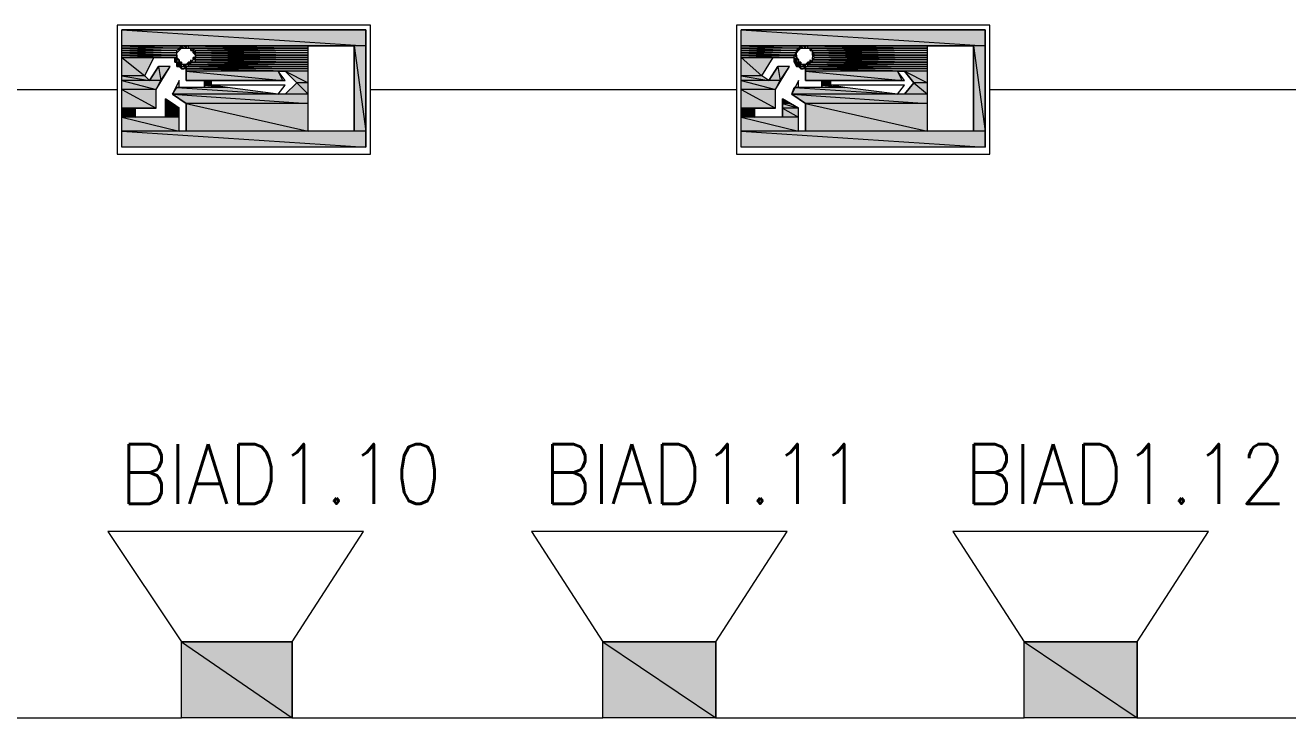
# Model space of a CAD drawing. Header units: millimetres. Extents: x 0 to 420, y 0 to 297.
# Drawn here: x 136.06 to 159.28, y 157.82 to 170.56 of the extents above; entities that cross this region are included whole.
import ezdxf

# ---------------------------------------------------------------- set-up
doc = ezdxf.new("R2010")
doc.units = ezdxf.units.MM
doc.styles.get("Standard").update_dxf_attribs({"font": 'STANDARD'})

msp = doc.modelspace()

# ---------------------------------------------------------------- hatches: boundary and pattern name
h = msp.add_hatch(color=82)
h.paths.add_polyline_path([(142.324668, 170.476333), (137.837334, 170.476333), (142.324668, 170.179999)], flags=0)
h.paths.add_polyline_path([(137.837334, 170.476333), (142.324668, 170.179999), (137.837334, 170.179999)], flags=0)
h = msp.add_hatch(color=82)
h.paths.add_polyline_path([(153.712334, 170.476333), (149.225001, 170.476333), (153.712334, 170.179999)], flags=0)
h.paths.add_polyline_path([(149.225001, 170.476333), (153.712334, 170.179999), (149.225001, 170.179999)], flags=0)
h = msp.add_hatch(color=82)
h.paths.add_polyline_path([(137.837334, 170.179999), (141.266334, 170.179999)], flags=0)
h.paths.add_polyline_path([(141.266334, 170.179999), (137.837334, 170.179999)], flags=0)
h = msp.add_hatch(color=82)
h.paths.add_polyline_path([(138.938001, 170.179999), (137.837334, 170.179999), (138.895668, 170.137666)], flags=0)
h.paths.add_polyline_path([(137.837334, 170.179999), (138.895668, 170.137666), (137.837334, 170.137666)], flags=0)
for points in [[(138.938001, 170.179999), (138.980334, 170.137666), (138.938001, 170.137666)], [(138.980334, 170.179999), (139.022668, 170.179999), (139.022668, 170.137666)], [(150.325668, 170.179999), (150.368001, 170.137666), (150.325668, 170.137666)], [(150.368001, 170.179999), (150.410334, 170.179999), (150.410334, 170.137666)], [(138.853334, 170.010666), (138.853334, 169.968333)], [(138.853334, 169.968333), (138.895668, 169.925999), (138.853334, 169.925999)], [(138.853334, 169.925999), (138.895668, 169.925999)], [(138.895668, 170.137666), (138.938001, 170.137666), (138.895668, 170.095333)], [(138.895668, 169.925999), (138.895668, 169.883666)], [(138.938001, 170.137666), (138.980334, 170.137666)], [(139.107334, 170.095333), (139.149668, 170.095333)], [(139.107334, 169.925999), (139.107334, 169.883666)], [(150.241001, 170.010666), (150.198668, 170.010666)], [(150.198668, 170.010666), (150.241001, 170.010666), (150.241001, 169.968333)], [(150.241001, 169.968333), (150.283334, 169.925999), (150.241001, 169.925999)], [(150.241001, 169.925999), (150.283334, 169.925999)], [(150.283334, 170.137666), (150.325668, 170.137666), (150.283334, 170.095333)], [(150.283334, 169.925999), (150.283334, 169.883666)], [(150.325668, 170.137666), (150.368001, 170.137666)], [(150.495001, 170.095333), (150.537334, 170.095333)], [(150.495001, 169.925999), (150.495001, 169.883666)], [(150.537334, 170.095333), (150.537334, 170.052999)], [(150.537334, 170.052999), (150.537334, 170.010666)], [(138.938001, 169.883666), (138.938001, 169.841333)], [(150.325668, 169.883666), (150.325668, 169.841333)], [(138.641668, 169.206333), (138.768668, 169.121666), (138.641668, 169.121666)], [(149.987001, 169.206333), (150.114001, 169.121666), (149.987001, 169.121666)]]:
    msp.add_hatch(color=82).paths.add_polyline_path(points, flags=0)
h = msp.add_hatch(color=82)
h.paths.add_polyline_path([(141.266334, 170.179999), (139.065001, 170.179999), (141.266334, 170.137666)], flags=0)
h.paths.add_polyline_path([(139.065001, 170.179999), (141.266334, 170.137666), (139.065001, 170.137666)], flags=0)
h = msp.add_hatch(color=82)
h.paths.add_polyline_path([(142.324668, 170.179999), (142.113001, 170.179999), (142.324668, 168.613666)], flags=0)
h.paths.add_polyline_path([(142.113001, 170.179999), (142.324668, 168.613666), (142.113001, 168.613666)], flags=0)
h = msp.add_hatch(color=82)
h.paths.add_polyline_path([(149.225001, 170.179999), (152.654001, 170.179999)], flags=0)
h.paths.add_polyline_path([(152.654001, 170.179999), (149.225001, 170.179999)], flags=0)
h = msp.add_hatch(color=82)
h.paths.add_polyline_path([(150.325668, 170.179999), (149.225001, 170.179999), (150.283334, 170.137666)], flags=0)
h.paths.add_polyline_path([(149.225001, 170.179999), (150.283334, 170.137666), (149.225001, 170.137666)], flags=0)
h = msp.add_hatch(color=82)
h.paths.add_polyline_path([(152.654001, 170.179999), (150.452668, 170.179999), (152.654001, 170.137666)], flags=0)
h.paths.add_polyline_path([(150.452668, 170.179999), (152.654001, 170.137666), (150.452668, 170.137666)], flags=0)
h = msp.add_hatch(color=82)
h.paths.add_polyline_path([(153.712334, 170.179999), (153.500668, 170.179999), (153.712334, 168.613666)], flags=0)
h.paths.add_polyline_path([(153.500668, 170.179999), (153.712334, 168.613666), (153.500668, 168.613666)], flags=0)
h = msp.add_hatch(color=82)
h.paths.add_polyline_path([(138.895668, 170.137666), (137.837334, 170.137666), (138.853334, 170.095333)], flags=0)
h.paths.add_polyline_path([(137.837334, 170.137666), (138.853334, 170.095333), (137.837334, 170.095333)], flags=0)
h = msp.add_hatch(color=82)
h.paths.add_polyline_path([(138.853334, 170.095333), (137.837334, 170.095333), (138.853334, 170.052999)], flags=0)
h.paths.add_polyline_path([(137.837334, 170.095333), (138.853334, 170.052999), (137.837334, 170.052999)], flags=0)
h = msp.add_hatch(color=82)
h.paths.add_polyline_path([(138.853334, 170.052999), (137.837334, 170.052999), (138.853334, 170.010666)], flags=0)
h.paths.add_polyline_path([(137.837334, 170.052999), (138.853334, 170.010666), (137.837334, 170.010666)], flags=0)
h = msp.add_hatch(color=82)
h.paths.add_polyline_path([(137.837334, 170.010666), (138.853334, 170.010666)], flags=0)
h.paths.add_polyline_path([(138.853334, 170.010666), (137.837334, 170.010666)], flags=0)
h = msp.add_hatch(color=82)
h.paths.add_polyline_path([(138.853334, 170.010666), (137.837334, 170.010666), (138.853334, 169.968333)], flags=0)
h.paths.add_polyline_path([(137.837334, 170.010666), (138.853334, 169.968333), (137.837334, 169.968333)], flags=0)
h = msp.add_hatch(color=82)
h.paths.add_polyline_path([(137.837334, 169.968333), (138.853334, 169.968333)], flags=0)
h.paths.add_polyline_path([(138.853334, 169.968333), (137.837334, 169.968333)], flags=0)
h = msp.add_hatch(color=82)
h.paths.add_polyline_path([(138.430001, 169.968333), (137.837334, 169.968333), (138.260668, 169.629666)], flags=0)
h.paths.add_polyline_path([(137.837334, 169.968333), (138.260668, 169.629666), (137.837334, 169.629666)], flags=0)
h = msp.add_hatch(color=82)
h.paths.add_polyline_path([(138.853334, 169.968333), (138.811001, 169.968333), (138.853334, 169.925999)], flags=0)
h.paths.add_polyline_path([(138.811001, 169.968333), (138.853334, 169.925999), (138.811001, 169.925999)], flags=0)
h = msp.add_hatch(color=82)
h.paths.add_polyline_path([(138.853334, 169.925999), (138.811001, 169.925999), (138.853334, 169.883666)], flags=0)
h.paths.add_polyline_path([(138.811001, 169.925999), (138.853334, 169.883666), (138.811001, 169.883666)], flags=0)
h = msp.add_hatch(color=82)
h.paths.add_polyline_path([(139.107334, 170.137666), (141.266334, 170.137666)], flags=0)
h.paths.add_polyline_path([(141.266334, 170.137666), (139.107334, 170.137666)], flags=0)
h = msp.add_hatch(color=82)
h.paths.add_polyline_path([(141.266334, 170.137666), (139.107334, 170.137666), (141.266334, 170.095333)], flags=0)
h.paths.add_polyline_path([(139.107334, 170.137666), (141.266334, 170.095333), (139.192001, 170.095333)], flags=0)
h = msp.add_hatch(color=82)
h.paths.add_polyline_path([(139.107334, 170.137666), (139.107334, 170.095333)], flags=0)
h.paths.add_polyline_path([(139.107334, 170.095333), (139.107334, 170.137666)], flags=0)
h = msp.add_hatch(color=82)
h.paths.add_polyline_path([(139.149668, 170.095333), (139.192001, 170.052999), (139.149668, 170.052999)], flags=0)
h.paths.add_polyline_path([(139.192001, 170.052999), (139.149668, 170.052999), (139.192001, 170.010666)], flags=0)
h = msp.add_hatch(color=82)
h.paths.add_polyline_path([(139.192001, 169.968333), (139.149668, 169.968333), (139.192001, 169.925999)], flags=0)
h.paths.add_polyline_path([(139.149668, 169.968333), (139.192001, 169.925999), (139.149668, 169.925999)], flags=0)
h = msp.add_hatch(color=82)
h.paths.add_polyline_path([(141.266334, 170.095333), (139.192001, 170.095333), (141.266334, 170.052999)], flags=0)
h.paths.add_polyline_path([(139.192001, 170.095333), (141.266334, 170.052999), (139.192001, 170.052999)], flags=0)
h = msp.add_hatch(color=82)
h.paths.add_polyline_path([(141.266334, 170.052999), (139.192001, 170.052999), (141.266334, 170.010666)], flags=0)
h.paths.add_polyline_path([(139.192001, 170.052999), (141.266334, 170.010666), (139.192001, 170.010666)], flags=0)
h = msp.add_hatch(color=82)
h.paths.add_polyline_path([(139.192001, 170.010666), (141.266334, 170.010666)], flags=0)
h.paths.add_polyline_path([(141.266334, 170.010666), (139.192001, 170.010666)], flags=0)
h = msp.add_hatch(color=82)
h.paths.add_polyline_path([(141.266334, 170.010666), (139.192001, 170.010666), (141.266334, 169.968333)], flags=0)
h.paths.add_polyline_path([(139.192001, 170.010666), (141.266334, 169.968333), (139.192001, 169.968333)], flags=0)
h = msp.add_hatch(color=82)
h.paths.add_polyline_path([(139.192001, 169.968333), (141.266334, 169.968333)], flags=0)
h.paths.add_polyline_path([(141.266334, 169.968333), (139.192001, 169.968333)], flags=0)
h = msp.add_hatch(color=82)
h.paths.add_polyline_path([(141.266334, 169.968333), (139.192001, 169.968333), (141.266334, 169.925999)], flags=0)
h.paths.add_polyline_path([(139.192001, 169.968333), (141.266334, 169.925999), (139.192001, 169.925999)], flags=0)
h = msp.add_hatch(color=82)
h.paths.add_polyline_path([(141.266334, 169.925999), (139.192001, 169.925999), (141.266334, 169.883666)], flags=0)
h.paths.add_polyline_path([(139.192001, 169.925999), (141.266334, 169.883666), (139.192001, 169.883666)], flags=0)
h = msp.add_hatch(color=82)
h.paths.add_polyline_path([(150.283334, 170.137666), (149.225001, 170.137666), (150.241001, 170.095333)], flags=0)
h.paths.add_polyline_path([(149.225001, 170.137666), (150.241001, 170.095333), (149.225001, 170.095333)], flags=0)
h = msp.add_hatch(color=82)
h.paths.add_polyline_path([(150.241001, 170.095333), (149.225001, 170.095333), (150.241001, 170.052999)], flags=0)
h.paths.add_polyline_path([(149.225001, 170.095333), (150.241001, 170.052999), (149.225001, 170.052999)], flags=0)
h = msp.add_hatch(color=82)
h.paths.add_polyline_path([(150.241001, 170.052999), (149.225001, 170.052999), (150.198668, 170.010666)], flags=0)
h.paths.add_polyline_path([(149.225001, 170.052999), (150.198668, 170.010666), (149.225001, 170.010666)], flags=0)
h = msp.add_hatch(color=82)
h.paths.add_polyline_path([(149.225001, 170.010666), (150.198668, 170.010666)], flags=0)
h.paths.add_polyline_path([(150.198668, 170.010666), (149.225001, 170.010666)], flags=0)
h = msp.add_hatch(color=82)
h.paths.add_polyline_path([(150.198668, 170.010666), (149.225001, 170.010666), (150.198668, 169.968333)], flags=0)
h.paths.add_polyline_path([(149.225001, 170.010666), (150.198668, 169.968333), (149.225001, 169.968333)], flags=0)
h = msp.add_hatch(color=82)
h.paths.add_polyline_path([(149.225001, 169.968333), (150.198668, 169.968333)], flags=0)
h.paths.add_polyline_path([(150.198668, 169.968333), (149.225001, 169.968333)], flags=0)
h = msp.add_hatch(color=82)
h.paths.add_polyline_path([(149.817668, 169.968333), (149.225001, 169.968333), (149.606001, 169.629666)], flags=0)
h.paths.add_polyline_path([(149.225001, 169.968333), (149.606001, 169.629666), (149.225001, 169.629666)], flags=0)
h = msp.add_hatch(color=82)
h.paths.add_polyline_path([(150.241001, 169.925999), (150.198668, 169.968333)], flags=0)
h.paths.add_polyline_path([(150.198668, 169.968333), (150.241001, 169.925999), (150.198668, 169.925999)], flags=0)
h = msp.add_hatch(color=82)
h.paths.add_polyline_path([(150.241001, 169.925999), (150.198668, 169.925999), (150.241001, 169.883666)], flags=0)
h.paths.add_polyline_path([(150.198668, 169.925999), (150.241001, 169.883666), (150.198668, 169.883666)], flags=0)
h = msp.add_hatch(color=82)
h.paths.add_polyline_path([(150.495001, 170.137666), (152.654001, 170.137666)], flags=0)
h.paths.add_polyline_path([(152.654001, 170.137666), (150.495001, 170.137666)], flags=0)
h = msp.add_hatch(color=82)
h.paths.add_polyline_path([(152.654001, 170.137666), (150.495001, 170.137666), (152.654001, 170.095333)], flags=0)
h.paths.add_polyline_path([(150.495001, 170.137666), (152.654001, 170.095333), (150.537334, 170.095333)], flags=0)
h = msp.add_hatch(color=82)
h.paths.add_polyline_path([(150.495001, 170.137666), (150.495001, 170.095333)], flags=0)
h.paths.add_polyline_path([(150.495001, 170.095333), (150.495001, 170.137666)], flags=0)
h = msp.add_hatch(color=82)
h.paths.add_polyline_path([(152.654001, 170.095333), (150.537334, 170.095333), (152.654001, 170.052999)], flags=0)
h.paths.add_polyline_path([(150.537334, 170.095333), (152.654001, 170.052999), (150.537334, 170.052999)], flags=0)
h = msp.add_hatch(color=82)
h.paths.add_polyline_path([(152.654001, 170.052999), (150.537334, 170.052999), (152.654001, 170.010666)], flags=0)
h.paths.add_polyline_path([(150.537334, 170.052999), (152.654001, 170.010666), (150.579668, 170.010666)], flags=0)
h = msp.add_hatch(color=82)
h.paths.add_polyline_path([(152.654001, 170.010666), (150.537334, 170.010666), (152.654001, 169.968333)], flags=0)
h.paths.add_polyline_path([(150.537334, 170.010666), (152.654001, 169.968333), (150.579668, 169.968333)], flags=0)
h = msp.add_hatch(color=82)
h.paths.add_polyline_path([(152.654001, 169.968333), (150.579668, 169.968333), (152.654001, 169.925999)], flags=0)
h.paths.add_polyline_path([(150.579668, 169.968333), (152.654001, 169.925999), (150.537334, 169.925999)], flags=0)
h = msp.add_hatch(color=82)
h.paths.add_polyline_path([(150.537334, 169.968333), (150.537334, 169.925999)], flags=0)
h.paths.add_polyline_path([(150.537334, 169.925999), (150.537334, 169.968333)], flags=0)
h = msp.add_hatch(color=82)
h.paths.add_polyline_path([(152.654001, 169.925999), (150.537334, 169.925999), (152.654001, 169.883666)], flags=0)
h.paths.add_polyline_path([(150.537334, 169.925999), (152.654001, 169.883666), (150.537334, 169.883666)], flags=0)
h = msp.add_hatch(color=82)
h.paths.add_polyline_path([(150.579668, 170.010666), (152.654001, 170.010666)], flags=0)
h.paths.add_polyline_path([(152.654001, 170.010666), (150.579668, 170.010666)], flags=0)
h = msp.add_hatch(color=82)
h.paths.add_polyline_path([(150.579668, 169.968333), (152.654001, 169.968333)], flags=0)
h.paths.add_polyline_path([(152.654001, 169.968333), (150.579668, 169.968333)], flags=0)
h = msp.add_hatch(color=82)
h.paths.add_polyline_path([(138.726334, 169.798999), (138.514668, 169.798999), (138.557001, 169.544999)], flags=0)
h.paths.add_polyline_path([(138.514668, 169.798999), (138.557001, 169.544999), (138.345334, 169.544999)], flags=0)
h = msp.add_hatch(color=82)
h.paths.add_polyline_path([(138.895668, 169.883666), (138.811001, 169.883666)], flags=0)
h.paths.add_polyline_path([(138.811001, 169.883666), (138.895668, 169.883666), (138.853334, 169.883666)], flags=0)
h = msp.add_hatch(color=82)
h.paths.add_polyline_path([(138.895668, 169.883666), (138.853334, 169.883666), (138.938001, 169.841333)], flags=0)
h.paths.add_polyline_path([(138.853334, 169.883666), (138.938001, 169.841333), (138.853334, 169.841333)], flags=0)
h = msp.add_hatch(color=82)
h.paths.add_polyline_path([(138.938001, 169.841333), (138.853334, 169.841333), (138.938001, 169.798999)], flags=0)
h.paths.add_polyline_path([(138.853334, 169.841333), (138.938001, 169.798999), (138.853334, 169.798999)], flags=0)
h = msp.add_hatch(color=82)
h.paths.add_polyline_path([(138.895668, 169.798999), (139.065001, 169.798999)], flags=0)
h.paths.add_polyline_path([(139.065001, 169.798999), (138.895668, 169.798999)], flags=0)
h = msp.add_hatch(color=82)
h.paths.add_polyline_path([(141.266334, 169.798999), (138.938001, 169.798999), (141.266334, 169.756666)], flags=0)
h.paths.add_polyline_path([(138.938001, 169.798999), (141.266334, 169.756666), (138.938001, 169.756666)], flags=0)
h = msp.add_hatch(color=82)
h.paths.add_polyline_path([(139.022668, 169.841333), (138.980334, 169.841333), (139.022668, 169.798999)], flags=0)
h.paths.add_polyline_path([(138.980334, 169.841333), (139.022668, 169.798999), (138.980334, 169.798999)], flags=0)
h = msp.add_hatch(color=82)
h.paths.add_polyline_path([(139.107334, 169.883666), (139.065001, 169.883666), (139.065001, 169.841333)], flags=0)
h.paths.add_polyline_path([(139.065001, 169.883666), (139.065001, 169.841333), (139.022668, 169.841333)], flags=0)
h = msp.add_hatch(color=82)
h.paths.add_polyline_path([(141.266334, 169.756666), (139.022668, 169.756666), (141.266334, 169.714333)], flags=0)
h.paths.add_polyline_path([(139.022668, 169.756666), (141.266334, 169.714333), (139.022668, 169.714333)], flags=0)
h = msp.add_hatch(color=82)
h.paths.add_polyline_path([(140.716001, 169.714333), (139.022668, 169.714333), (140.800668, 169.544999)], flags=0)
h.paths.add_polyline_path([(139.022668, 169.714333), (140.800668, 169.544999), (139.022668, 169.544999)], flags=0)
h = msp.add_hatch(color=82)
h.paths.add_polyline_path([(141.266334, 169.841333), (139.065001, 169.841333), (141.266334, 169.798999)], flags=0)
h.paths.add_polyline_path([(139.065001, 169.841333), (141.266334, 169.798999), (139.065001, 169.798999)], flags=0)
h = msp.add_hatch(color=82)
h.paths.add_polyline_path([(141.266334, 169.883666), (139.192001, 169.883666)], flags=0)
h.paths.add_polyline_path([(139.192001, 169.883666), (141.266334, 169.883666), (139.107334, 169.883666)], flags=0)
h = msp.add_hatch(color=82)
h.paths.add_polyline_path([(141.266334, 169.883666), (139.107334, 169.883666), (141.266334, 169.841333)], flags=0)
h.paths.add_polyline_path([(139.107334, 169.883666), (141.266334, 169.841333), (139.107334, 169.841333)], flags=0)
h = msp.add_hatch(color=82)
h.paths.add_polyline_path([(141.266334, 169.714333), (140.843001, 169.714333), (141.266334, 169.502666)], flags=0)
h.paths.add_polyline_path([(140.843001, 169.714333), (141.266334, 169.502666), (141.054668, 169.502666)], flags=0)
h = msp.add_hatch(color=82)
h.paths.add_polyline_path([(150.114001, 169.798999), (149.902334, 169.798999), (149.944668, 169.544999)], flags=0)
h.paths.add_polyline_path([(149.902334, 169.798999), (149.944668, 169.544999), (149.733001, 169.544999)], flags=0)
h = msp.add_hatch(color=82)
h.paths.add_polyline_path([(150.198668, 169.883666), (150.283334, 169.883666)], flags=0)
h.paths.add_polyline_path([(150.283334, 169.883666), (150.198668, 169.883666)], flags=0)
h = msp.add_hatch(color=82)
h.paths.add_polyline_path([(150.283334, 169.883666), (150.198668, 169.883666), (150.325668, 169.841333)], flags=0)
h.paths.add_polyline_path([(150.198668, 169.883666), (150.325668, 169.841333), (150.241001, 169.841333)], flags=0)
h = msp.add_hatch(color=82)
h.paths.add_polyline_path([(150.325668, 169.841333), (150.241001, 169.841333), (150.325668, 169.798999)], flags=0)
h.paths.add_polyline_path([(150.241001, 169.841333), (150.325668, 169.798999), (150.241001, 169.798999)], flags=0)
h = msp.add_hatch(color=82)
h.paths.add_polyline_path([(150.283334, 169.798999), (150.452668, 169.798999)], flags=0)
h.paths.add_polyline_path([(150.452668, 169.798999), (150.283334, 169.798999)], flags=0)
h = msp.add_hatch(color=82)
h.paths.add_polyline_path([(152.654001, 169.798999), (150.325668, 169.798999), (152.654001, 169.756666)], flags=0)
h.paths.add_polyline_path([(150.325668, 169.798999), (152.654001, 169.756666), (150.325668, 169.756666)], flags=0)
h = msp.add_hatch(color=82)
h.paths.add_polyline_path([(150.410334, 169.841333), (150.368001, 169.841333), (150.410334, 169.798999)], flags=0)
h.paths.add_polyline_path([(150.368001, 169.841333), (150.410334, 169.798999), (150.368001, 169.798999)], flags=0)
h = msp.add_hatch(color=82)
h.paths.add_polyline_path([(150.495001, 169.883666), (150.452668, 169.883666), (150.452668, 169.841333)], flags=0)
h.paths.add_polyline_path([(150.452668, 169.883666), (150.452668, 169.841333), (150.410334, 169.841333)], flags=0)
h = msp.add_hatch(color=82)
h.paths.add_polyline_path([(152.654001, 169.756666), (150.410334, 169.756666), (152.654001, 169.714333)], flags=0)
h.paths.add_polyline_path([(150.410334, 169.756666), (152.654001, 169.714333), (150.410334, 169.714333)], flags=0)
h = msp.add_hatch(color=82)
h.paths.add_polyline_path([(152.103668, 169.714333), (150.410334, 169.714333), (152.188334, 169.544999)], flags=0)
h.paths.add_polyline_path([(150.410334, 169.714333), (152.188334, 169.544999), (150.410334, 169.544999)], flags=0)
h = msp.add_hatch(color=82)
h.paths.add_polyline_path([(152.654001, 169.841333), (150.452668, 169.841333), (152.654001, 169.798999)], flags=0)
h.paths.add_polyline_path([(150.452668, 169.841333), (152.654001, 169.798999), (150.452668, 169.798999)], flags=0)
h = msp.add_hatch(color=82)
h.paths.add_polyline_path([(152.654001, 169.883666), (150.537334, 169.883666)], flags=0)
h.paths.add_polyline_path([(150.537334, 169.883666), (152.654001, 169.883666), (150.495001, 169.883666)], flags=0)
h = msp.add_hatch(color=82)
h.paths.add_polyline_path([(152.654001, 169.883666), (150.495001, 169.883666), (152.654001, 169.841333)], flags=0)
h.paths.add_polyline_path([(150.495001, 169.883666), (152.654001, 169.841333), (150.495001, 169.841333)], flags=0)
h = msp.add_hatch(color=82)
h.paths.add_polyline_path([(152.654001, 169.714333), (152.230668, 169.714333), (152.654001, 169.502666)], flags=0)
h.paths.add_polyline_path([(152.230668, 169.714333), (152.654001, 169.502666), (152.400001, 169.502666)], flags=0)
h = msp.add_hatch(color=82)
h.paths.add_polyline_path([(138.260668, 169.629666), (137.837334, 169.629666), (138.345334, 169.544999)], flags=0)
h.paths.add_polyline_path([(137.837334, 169.629666), (138.345334, 169.544999), (137.837334, 169.544999)], flags=0)
h = msp.add_hatch(color=82)
h.paths.add_polyline_path([(138.557001, 169.544999), (137.837334, 169.544999), (138.472334, 169.375666)], flags=0)
h.paths.add_polyline_path([(137.837334, 169.544999), (138.472334, 169.375666), (137.837334, 169.375666)], flags=0)
h = msp.add_hatch(color=82)
h.paths.add_polyline_path([(139.488334, 169.544999), (139.361334, 169.544999), (139.488334, 169.460333)], flags=0)
h.paths.add_polyline_path([(139.361334, 169.544999), (139.488334, 169.460333), (139.361334, 169.460333)], flags=0)
h = msp.add_hatch(color=82)
h.paths.add_polyline_path([(139.488334, 169.460333), (139.361334, 169.460333), (139.784668, 169.417999)], flags=0)
h.paths.add_polyline_path([(139.361334, 169.460333), (139.784668, 169.417999), (139.361334, 169.417999)], flags=0)
h = msp.add_hatch(color=82)
h.paths.add_polyline_path([(141.266334, 169.502666), (141.054668, 169.502666), (141.266334, 169.290999)], flags=0)
h.paths.add_polyline_path([(141.054668, 169.502666), (141.266334, 169.290999), (140.843001, 169.290999)], flags=0)
h = msp.add_hatch(color=82)
h.paths.add_polyline_path([(149.606001, 169.629666), (149.225001, 169.629666), (149.733001, 169.544999)], flags=0)
h.paths.add_polyline_path([(149.225001, 169.629666), (149.733001, 169.544999), (149.225001, 169.544999)], flags=0)
h = msp.add_hatch(color=82)
h.paths.add_polyline_path([(149.944668, 169.544999), (149.225001, 169.544999), (149.860001, 169.375666)], flags=0)
h.paths.add_polyline_path([(149.225001, 169.544999), (149.860001, 169.375666), (149.225001, 169.375666)], flags=0)
h = msp.add_hatch(color=82)
h.paths.add_polyline_path([(150.876001, 169.544999), (150.706668, 169.544999), (150.876001, 169.460333)], flags=0)
h.paths.add_polyline_path([(150.706668, 169.544999), (150.876001, 169.460333), (150.706668, 169.460333)], flags=0)
h = msp.add_hatch(color=82)
h.paths.add_polyline_path([(150.876001, 169.460333), (150.706668, 169.460333), (151.130001, 169.417999)], flags=0)
h.paths.add_polyline_path([(150.706668, 169.460333), (151.130001, 169.417999), (150.706668, 169.417999)], flags=0)
h = msp.add_hatch(color=82)
h.paths.add_polyline_path([(152.654001, 169.502666), (152.400001, 169.502666), (152.654001, 169.290999)], flags=0)
h.paths.add_polyline_path([(152.400001, 169.502666), (152.654001, 169.290999), (152.230668, 169.290999)], flags=0)
h = msp.add_hatch(color=82)
h.paths.add_polyline_path([(138.472334, 169.375666), (137.837334, 169.375666), (138.472334, 169.036999)], flags=0)
h.paths.add_polyline_path([(137.837334, 169.375666), (138.472334, 169.036999), (137.837334, 169.036999)], flags=0)
h = msp.add_hatch(color=82)
h.paths.add_polyline_path([(139.784668, 169.417999), (138.853334, 169.417999), (140.716001, 169.290999)], flags=0)
h.paths.add_polyline_path([(138.853334, 169.417999), (140.716001, 169.290999), (138.768668, 169.290999)], flags=0)
h = msp.add_hatch(color=82)
h.paths.add_polyline_path([(141.266334, 169.290999), (138.768668, 169.290999), (141.266334, 169.121666)], flags=0)
h.paths.add_polyline_path([(138.768668, 169.290999), (141.266334, 169.121666), (139.022668, 169.121666)], flags=0)
h = msp.add_hatch(color=82)
h.paths.add_polyline_path([(149.860001, 169.375666), (149.225001, 169.375666), (149.860001, 169.036999)], flags=0)
h.paths.add_polyline_path([(149.225001, 169.375666), (149.860001, 169.036999), (149.225001, 169.036999)], flags=0)
h = msp.add_hatch(color=82)
h.paths.add_polyline_path([(151.130001, 169.417999), (150.198668, 169.417999), (152.103668, 169.290999)], flags=0)
h.paths.add_polyline_path([(150.198668, 169.417999), (152.103668, 169.290999), (150.156334, 169.290999)], flags=0)
h = msp.add_hatch(color=82)
h.paths.add_polyline_path([(152.654001, 169.290999), (150.156334, 169.290999), (152.654001, 169.121666)], flags=0)
h.paths.add_polyline_path([(150.156334, 169.290999), (152.654001, 169.121666), (150.410334, 169.121666)], flags=0)
h = msp.add_hatch(color=82)
h.paths.add_polyline_path([(138.091334, 169.036999), (137.837334, 169.036999), (138.091334, 168.867666)], flags=0)
h.paths.add_polyline_path([(137.837334, 169.036999), (138.091334, 168.867666), (137.837334, 168.867666)], flags=0)
h = msp.add_hatch(color=82)
h.paths.add_polyline_path([(138.768668, 169.121666), (138.641668, 169.121666), (138.895668, 169.036999)], flags=0)
h.paths.add_polyline_path([(138.641668, 169.121666), (138.895668, 169.036999), (138.641668, 169.036999)], flags=0)
h = msp.add_hatch(color=82)
h.paths.add_polyline_path([(138.895668, 169.036999), (138.641668, 169.036999), (138.895668, 168.867666)], flags=0)
h.paths.add_polyline_path([(138.641668, 169.036999), (138.895668, 168.867666), (138.641668, 168.867666)], flags=0)
h = msp.add_hatch(color=82)
h.paths.add_polyline_path([(141.266334, 169.121666), (139.022668, 169.121666), (141.266334, 168.613666)], flags=0)
h.paths.add_polyline_path([(139.022668, 169.121666), (141.266334, 168.613666), (139.022668, 168.613666)], flags=0)
h = msp.add_hatch(color=82)
h.paths.add_polyline_path([(149.479001, 169.036999), (149.225001, 169.036999), (149.479001, 168.867666)], flags=0)
h.paths.add_polyline_path([(149.225001, 169.036999), (149.479001, 168.867666), (149.225001, 168.867666)], flags=0)
h = msp.add_hatch(color=82)
h.paths.add_polyline_path([(150.114001, 169.121666), (149.987001, 169.121666), (150.283334, 169.036999)], flags=0)
h.paths.add_polyline_path([(149.987001, 169.121666), (150.283334, 169.036999), (149.987001, 169.036999)], flags=0)
h = msp.add_hatch(color=82)
h.paths.add_polyline_path([(150.283334, 169.036999), (149.987001, 169.036999), (150.283334, 168.867666)], flags=0)
h.paths.add_polyline_path([(149.987001, 169.036999), (150.283334, 168.867666), (149.987001, 168.867666)], flags=0)
h = msp.add_hatch(color=82)
h.paths.add_polyline_path([(152.654001, 169.121666), (150.410334, 169.121666), (152.654001, 168.613666)], flags=0)
h.paths.add_polyline_path([(150.410334, 169.121666), (152.654001, 168.613666), (150.410334, 168.613666)], flags=0)
h = msp.add_hatch(color=82)
h.paths.add_polyline_path([(138.895668, 168.867666), (137.837334, 168.867666), (138.895668, 168.613666)], flags=0)
h.paths.add_polyline_path([(137.837334, 168.867666), (138.895668, 168.613666), (137.837334, 168.613666)], flags=0)
h = msp.add_hatch(color=82)
h.paths.add_polyline_path([(150.283334, 168.867666), (149.225001, 168.867666), (150.283334, 168.613666)], flags=0)
h.paths.add_polyline_path([(149.225001, 168.867666), (150.283334, 168.613666), (149.225001, 168.613666)], flags=0)
h = msp.add_hatch(color=82)
h.paths.add_polyline_path([(142.324668, 168.613666), (137.837334, 168.613666), (142.324668, 168.317333)], flags=0)
h.paths.add_polyline_path([(137.837334, 168.613666), (142.324668, 168.317333), (137.837334, 168.317333)], flags=0)
h = msp.add_hatch(color=82)
h.paths.add_polyline_path([(153.712334, 168.613666), (149.225001, 168.613666), (153.712334, 168.317333)], flags=0)
h.paths.add_polyline_path([(149.225001, 168.613666), (153.712334, 168.317333), (149.225001, 168.317333)], flags=0)
h = msp.add_hatch(color=82)
h.paths.add_polyline_path([(140.970001, 159.215666), (138.938001, 159.215666), (140.970001, 157.818666)], flags=0)
h.paths.add_polyline_path([(138.938001, 159.215666), (140.970001, 157.818666), (138.938001, 157.818666)], flags=0)
h = msp.add_hatch(color=82)
h.paths.add_polyline_path([(148.759334, 159.215666), (146.685001, 159.215666), (148.759334, 157.818666)], flags=0)
h.paths.add_polyline_path([(146.685001, 159.215666), (148.759334, 157.818666), (146.685001, 157.818666)], flags=0)
h = msp.add_hatch(color=82)
h.paths.add_polyline_path([(156.506334, 159.215666), (154.432001, 159.215666), (156.506334, 157.818666)], flags=0)
h.paths.add_polyline_path([(154.432001, 159.215666), (156.506334, 157.818666), (154.432001, 157.818666)], flags=0)

# ---------------------------------------------------------------- linework, layer by layer
at = {"color": 92, "lineweight": 0}
for points in [[(142.409334, 170.560999), (137.752668, 170.560999), (137.752668, 168.190333), (142.409334, 168.190333)], [(153.797001, 170.560999), (149.140334, 170.560999), (149.140334, 168.190333), (153.797001, 168.190333)]]:
    msp.add_lwpolyline(points, close=True, dxfattribs=at)
at = {"color": 82, "lineweight": 0}
for points in [[(142.324668, 170.476333), (137.837334, 170.476333), (142.324668, 170.179999)], [(137.837334, 170.476333), (142.324668, 170.179999), (137.837334, 170.179999)], [(137.837334, 170.476333), (142.324668, 170.476333), (142.324668, 168.317333), (137.837334, 168.317333)], [(153.712334, 170.476333), (149.225001, 170.476333), (153.712334, 170.179999)], [(149.225001, 170.476333), (153.712334, 170.179999), (149.225001, 170.179999)], [(149.225001, 170.476333), (153.712334, 170.476333), (153.712334, 168.317333), (149.225001, 168.317333)], [(137.837334, 170.179999), (141.266334, 170.179999)], [(141.266334, 170.179999), (137.837334, 170.179999)], [(138.938001, 170.179999), (137.837334, 170.179999), (138.895668, 170.137666)], [(137.837334, 170.179999), (138.895668, 170.137666), (137.837334, 170.137666)], [(138.938001, 170.179999), (138.980334, 170.137666), (138.938001, 170.137666)], [(141.266334, 170.179999), (138.938001, 170.179999)], [(138.980334, 170.179999), (139.022668, 170.179999), (139.022668, 170.137666)], [(139.022668, 170.179999), (138.980334, 170.179999)], [(141.266334, 170.179999), (139.065001, 170.179999), (141.266334, 170.137666)], [(139.065001, 170.179999), (141.266334, 170.137666), (139.065001, 170.137666)], [(141.266334, 170.179999), (139.065001, 170.179999)], [(141.266334, 170.179999), (142.113001, 170.179999), (142.113001, 168.613666), (141.266334, 168.613666)], [(142.324668, 170.179999), (142.113001, 170.179999), (142.324668, 168.613666)], [(142.113001, 170.179999), (142.324668, 168.613666), (142.113001, 168.613666)], [(149.225001, 170.179999), (152.654001, 170.179999)], [(152.654001, 170.179999), (149.225001, 170.179999)], [(150.325668, 170.179999), (149.225001, 170.179999), (150.283334, 170.137666)], [(149.225001, 170.179999), (150.283334, 170.137666), (149.225001, 170.137666)], [(150.325668, 170.179999), (150.368001, 170.137666), (150.325668, 170.137666)], [(152.654001, 170.179999), (150.325668, 170.179999)], [(150.368001, 170.179999), (150.410334, 170.179999), (150.410334, 170.137666)], [(150.410334, 170.179999), (150.368001, 170.179999)], [(152.654001, 170.179999), (150.452668, 170.179999), (152.654001, 170.137666)], [(150.452668, 170.179999), (152.654001, 170.137666), (150.452668, 170.137666)], [(152.654001, 170.179999), (150.452668, 170.179999)], [(152.654001, 170.179999), (153.500668, 170.179999), (153.500668, 168.613666), (152.654001, 168.613666)], [(153.712334, 170.179999), (153.500668, 170.179999), (153.712334, 168.613666)], [(153.500668, 170.179999), (153.712334, 168.613666), (153.500668, 168.613666)], [(138.895668, 170.137666), (137.837334, 170.137666), (138.853334, 170.095333)], [(137.837334, 170.137666), (138.853334, 170.095333), (137.837334, 170.095333)], [(138.853334, 170.095333), (137.837334, 170.095333), (138.853334, 170.052999)], [(137.837334, 170.095333), (138.853334, 170.052999), (137.837334, 170.052999)], [(138.853334, 170.052999), (137.837334, 170.052999), (138.853334, 170.010666)], [(137.837334, 170.052999), (138.853334, 170.010666), (137.837334, 170.010666)], [(137.837334, 170.010666), (138.853334, 170.010666)], [(138.853334, 170.010666), (137.837334, 170.010666)], [(138.853334, 170.010666), (137.837334, 170.010666), (138.853334, 169.968333)], [(137.837334, 170.010666), (138.853334, 169.968333), (137.837334, 169.968333)], [(137.837334, 169.968333), (138.853334, 169.968333)], [(138.853334, 169.968333), (137.837334, 169.968333)], [(138.430001, 169.968333), (137.837334, 169.968333), (138.260668, 169.629666)], [(137.837334, 169.968333), (138.260668, 169.629666), (137.837334, 169.629666)], [(138.091334, 169.036999), (138.472334, 169.036999), (138.472334, 169.375666), (138.726334, 169.798999), (138.514668, 169.798999), (138.345334, 169.544999), (138.260668, 169.629666), (138.430001, 169.968333), (138.811001, 169.968333), (138.811001, 169.925999), (138.811001, 169.883666), (138.853334, 169.883666), (138.853334, 169.798999), (138.895668, 169.798999), (138.938001, 169.756666), (138.980334, 169.756666), (139.022668, 169.798999), (139.022668, 169.544999), (139.361334, 169.544999), (139.361334, 169.417999), (138.895668, 169.417999), (138.895668, 169.544999), (138.768668, 169.290999), (139.022668, 169.121666), (139.022668, 168.613666), (138.895668, 168.613666), (138.895668, 169.036999), (138.641668, 169.206333), (138.641668, 168.867666), (138.091334, 168.867666)], [(138.853334, 169.968333), (138.811001, 169.968333), (138.853334, 169.925999)], [(138.811001, 169.968333), (138.853334, 169.925999), (138.811001, 169.925999)], [(138.853334, 169.925999), (138.811001, 169.925999), (138.853334, 169.883666)], [(138.811001, 169.925999), (138.853334, 169.883666), (138.811001, 169.883666)], [(139.022668, 170.137666), (139.065001, 170.137666), (139.107334, 170.137666), (139.107334, 170.095333), (139.149668, 170.095333), (139.149668, 170.052999), (139.192001, 170.010666), (139.192001, 169.968333), (139.149668, 169.925999), (139.107334, 169.883666), (139.065001, 169.841333), (139.022668, 169.841333), (138.980334, 169.841333), (138.938001, 169.841333), (138.938001, 169.883666), (138.895668, 169.883666), (138.895668, 169.925999), (138.853334, 169.925999), (138.853334, 169.968333), (138.853334, 170.010666), (138.853334, 170.052999), (138.895668, 170.095333), (138.938001, 170.137666), (138.980334, 170.137666)], [(138.853334, 170.010666), (138.853334, 169.968333)], [(138.853334, 169.968333), (138.895668, 169.925999), (138.853334, 169.925999)], [(138.895668, 169.925999), (138.853334, 169.968333)], [(138.853334, 169.925999), (138.895668, 169.925999)], [(138.895668, 170.137666), (138.938001, 170.137666), (138.895668, 170.095333)], [(138.895668, 169.925999), (138.895668, 169.883666)], [(138.938001, 170.137666), (138.980334, 170.137666)], [(141.266334, 170.137666), (139.065001, 170.137666)], [(139.107334, 170.137666), (141.266334, 170.137666)], [(141.266334, 170.137666), (139.107334, 170.137666)], [(141.266334, 170.137666), (139.107334, 170.137666), (141.266334, 170.095333)], [(139.107334, 170.137666), (141.266334, 170.095333), (139.192001, 170.095333)], [(139.107334, 170.137666), (139.107334, 170.095333)], [(139.107334, 170.095333), (139.107334, 170.137666)], [(139.107334, 170.095333), (139.149668, 170.095333)], [(139.107334, 169.925999), (139.107334, 169.883666)], [(139.107334, 169.883666), (139.107334, 169.925999)], [(139.149668, 170.095333), (139.192001, 170.052999), (139.149668, 170.052999)], [(139.192001, 170.052999), (139.149668, 170.095333)], [(139.192001, 170.052999), (139.149668, 170.052999), (139.192001, 170.010666)], [(139.192001, 169.968333), (139.149668, 169.968333), (139.192001, 169.925999)], [(139.149668, 169.968333), (139.192001, 169.925999), (139.149668, 169.925999)], [(141.266334, 170.095333), (139.192001, 170.095333), (141.266334, 170.052999)], [(139.192001, 170.095333), (141.266334, 170.052999), (139.192001, 170.052999)], [(141.266334, 170.052999), (139.192001, 170.052999), (141.266334, 170.010666)], [(139.192001, 170.052999), (141.266334, 170.010666), (139.192001, 170.010666)], [(139.192001, 170.010666), (141.266334, 170.010666)], [(141.266334, 170.010666), (139.192001, 170.010666)], [(141.266334, 170.010666), (139.192001, 170.010666), (141.266334, 169.968333)], [(139.192001, 170.010666), (141.266334, 169.968333), (139.192001, 169.968333)], [(141.266334, 170.010666), (139.192001, 170.010666)], [(139.192001, 169.968333), (141.266334, 169.968333)], [(141.266334, 169.968333), (139.192001, 169.968333)], [(141.266334, 169.968333), (139.192001, 169.968333), (141.266334, 169.925999)], [(139.192001, 169.968333), (141.266334, 169.925999), (139.192001, 169.925999)], [(141.266334, 169.925999), (139.192001, 169.925999), (141.266334, 169.883666)], [(139.192001, 169.925999), (141.266334, 169.883666), (139.192001, 169.883666)], [(150.283334, 170.137666), (149.225001, 170.137666), (150.241001, 170.095333)], [(149.225001, 170.137666), (150.241001, 170.095333), (149.225001, 170.095333)], [(150.241001, 170.095333), (149.225001, 170.095333), (150.241001, 170.052999)], [(149.225001, 170.095333), (150.241001, 170.052999), (149.225001, 170.052999)], [(150.241001, 170.052999), (149.225001, 170.052999), (150.198668, 170.010666)], [(149.225001, 170.052999), (150.198668, 170.010666), (149.225001, 170.010666)], [(149.225001, 170.010666), (150.198668, 170.010666)], [(150.198668, 170.010666), (149.225001, 170.010666)], [(150.198668, 170.010666), (149.225001, 170.010666), (150.198668, 169.968333)], [(149.225001, 170.010666), (150.198668, 169.968333), (149.225001, 169.968333)], [(149.225001, 169.968333), (150.198668, 169.968333)], [(150.198668, 169.968333), (149.225001, 169.968333)], [(149.817668, 169.968333), (149.225001, 169.968333), (149.606001, 169.629666)], [(149.225001, 169.968333), (149.606001, 169.629666), (149.225001, 169.629666)], [(149.479001, 169.036999), (149.860001, 169.036999), (149.860001, 169.375666), (150.114001, 169.798999), (149.902334, 169.798999), (149.733001, 169.544999), (149.606001, 169.629666), (149.817668, 169.968333), (150.198668, 169.968333), (150.198668, 169.925999), (150.198668, 169.883666), (150.241001, 169.798999), (150.283334, 169.798999), (150.325668, 169.756666), (150.368001, 169.756666), (150.410334, 169.798999), (150.410334, 169.544999), (150.706668, 169.544999), (150.706668, 169.417999), (150.283334, 169.417999), (150.283334, 169.544999), (150.156334, 169.290999), (150.410334, 169.121666), (150.410334, 168.613666), (150.283334, 168.613666), (150.283334, 169.036999), (149.987001, 169.206333), (149.987001, 168.867666), (149.479001, 168.867666)], [(150.241001, 170.010666), (150.198668, 170.010666)], [(150.198668, 170.010666), (150.241001, 170.010666), (150.241001, 169.968333)], [(150.241001, 169.925999), (150.198668, 169.968333)], [(150.198668, 169.968333), (150.241001, 169.925999), (150.198668, 169.925999)], [(150.241001, 169.925999), (150.198668, 169.925999), (150.241001, 169.883666)], [(150.198668, 169.925999), (150.241001, 169.883666), (150.198668, 169.883666)], [(150.410334, 170.137666), (150.452668, 170.137666), (150.495001, 170.137666), (150.495001, 170.095333), (150.537334, 170.095333), (150.537334, 170.052999), (150.537334, 170.010666), (150.537334, 169.968333), (150.537334, 169.925999), (150.495001, 169.883666), (150.452668, 169.841333), (150.410334, 169.841333), (150.368001, 169.841333), (150.325668, 169.841333), (150.325668, 169.883666), (150.283334, 169.883666), (150.283334, 169.925999), (150.241001, 169.925999), (150.241001, 169.968333), (150.241001, 170.010666), (150.241001, 170.052999), (150.283334, 170.095333), (150.325668, 170.137666), (150.368001, 170.137666)], [(150.241001, 169.968333), (150.283334, 169.925999), (150.241001, 169.925999)], [(150.283334, 169.925999), (150.241001, 169.968333)], [(150.241001, 169.925999), (150.283334, 169.925999)], [(150.283334, 170.137666), (150.325668, 170.137666), (150.283334, 170.095333)], [(150.283334, 169.925999), (150.283334, 169.883666)], [(150.325668, 170.137666), (150.368001, 170.137666)], [(152.654001, 170.137666), (150.452668, 170.137666)], [(150.495001, 170.137666), (152.654001, 170.137666)], [(152.654001, 170.137666), (150.495001, 170.137666)], [(152.654001, 170.137666), (150.495001, 170.137666), (152.654001, 170.095333)], [(150.495001, 170.137666), (152.654001, 170.095333), (150.537334, 170.095333)], [(150.495001, 170.137666), (150.495001, 170.095333)], [(150.495001, 170.095333), (150.495001, 170.137666)], [(150.495001, 170.095333), (150.537334, 170.095333)], [(150.495001, 169.925999), (150.495001, 169.883666)], [(150.495001, 169.883666), (150.495001, 169.925999)], [(150.537334, 170.095333), (150.537334, 170.052999)], [(152.654001, 170.095333), (150.537334, 170.095333), (152.654001, 170.052999)], [(150.537334, 170.095333), (152.654001, 170.052999), (150.537334, 170.052999)], [(150.537334, 170.052999), (150.537334, 170.095333)], [(150.537334, 170.052999), (150.537334, 170.010666)], [(152.654001, 170.052999), (150.537334, 170.052999), (152.654001, 170.010666)], [(150.537334, 170.052999), (152.654001, 170.010666), (150.579668, 170.010666)], [(152.654001, 170.010666), (150.537334, 170.010666), (152.654001, 169.968333)], [(150.537334, 170.010666), (152.654001, 169.968333), (150.579668, 169.968333)], [(150.579668, 169.968333), (152.654001, 169.925999), (150.537334, 169.925999)], [(150.537334, 169.968333), (150.537334, 169.925999)], [(150.537334, 169.925999), (150.537334, 169.968333)], [(152.654001, 169.925999), (150.537334, 169.925999), (152.654001, 169.883666)], [(150.537334, 169.925999), (152.654001, 169.883666), (150.537334, 169.883666)], [(150.579668, 170.010666), (152.654001, 170.010666)], [(152.654001, 170.010666), (150.579668, 170.010666)], [(152.654001, 170.010666), (150.579668, 170.010666)], [(150.579668, 169.968333), (152.654001, 169.968333)], [(152.654001, 169.968333), (150.579668, 169.968333)], [(152.654001, 169.968333), (150.579668, 169.968333), (152.654001, 169.925999)], [(138.514668, 169.798999), (138.557001, 169.544999), (138.345334, 169.544999)], [(138.726334, 169.798999), (138.514668, 169.798999), (138.557001, 169.544999)], [(138.895668, 169.883666), (138.811001, 169.883666)], [(138.811001, 169.883666), (138.895668, 169.883666), (138.853334, 169.883666)], [(138.895668, 169.883666), (138.853334, 169.883666), (138.938001, 169.841333)], [(138.853334, 169.883666), (138.938001, 169.841333), (138.853334, 169.841333)], [(138.938001, 169.841333), (138.853334, 169.841333), (138.938001, 169.798999)], [(138.853334, 169.841333), (138.938001, 169.798999), (138.853334, 169.798999)], [(138.895668, 169.798999), (139.065001, 169.798999)], [(139.065001, 169.798999), (138.895668, 169.798999)], [(141.266334, 169.798999), (138.895668, 169.798999)], [(138.938001, 169.883666), (138.938001, 169.841333)], [(138.938001, 169.841333), (138.938001, 169.883666)], [(141.266334, 169.798999), (138.938001, 169.798999), (141.266334, 169.756666)], [(138.938001, 169.798999), (141.266334, 169.756666), (138.938001, 169.756666)], [(139.022668, 169.841333), (138.980334, 169.841333), (139.022668, 169.798999)], [(138.980334, 169.841333), (139.022668, 169.798999), (138.980334, 169.798999)], [(139.065001, 169.883666), (139.065001, 169.841333), (139.022668, 169.841333)], [(141.266334, 169.756666), (139.022668, 169.756666), (141.266334, 169.714333)], [(139.022668, 169.756666), (141.266334, 169.714333), (139.022668, 169.714333)], [(140.716001, 169.714333), (139.022668, 169.714333), (140.800668, 169.544999)], [(139.022668, 169.714333), (140.800668, 169.544999), (139.022668, 169.544999)], [(139.107334, 169.883666), (139.065001, 169.883666), (139.065001, 169.841333)], [(141.266334, 169.841333), (139.065001, 169.841333), (141.266334, 169.798999)], [(139.065001, 169.841333), (141.266334, 169.798999), (139.065001, 169.798999)], [(139.192001, 169.883666), (141.266334, 169.883666), (139.107334, 169.883666)], [(141.266334, 169.883666), (139.107334, 169.883666), (141.266334, 169.841333)], [(139.107334, 169.883666), (141.266334, 169.841333), (139.107334, 169.841333)], [(141.266334, 169.883666), (139.192001, 169.883666)], [(140.843001, 169.544999), (140.716001, 169.714333), (140.843001, 169.714333), (141.054668, 169.502666), (140.843001, 169.290999), (140.716001, 169.290999), (140.843001, 169.460333), (139.488334, 169.460333), (139.488334, 169.544999)], [(141.266334, 169.714333), (140.843001, 169.714333), (141.266334, 169.502666)], [(140.843001, 169.714333), (141.266334, 169.502666), (141.054668, 169.502666)], [(149.902334, 169.798999), (149.944668, 169.544999), (149.733001, 169.544999)], [(150.114001, 169.798999), (149.902334, 169.798999), (149.944668, 169.544999)], [(150.198668, 169.883666), (150.283334, 169.883666)], [(150.283334, 169.883666), (150.198668, 169.883666)], [(150.283334, 169.883666), (150.198668, 169.883666), (150.325668, 169.841333)], [(150.198668, 169.883666), (150.325668, 169.841333), (150.241001, 169.841333)], [(150.325668, 169.841333), (150.241001, 169.841333), (150.325668, 169.798999)], [(150.241001, 169.841333), (150.325668, 169.798999), (150.241001, 169.798999)], [(150.283334, 169.798999), (150.452668, 169.798999)], [(150.452668, 169.798999), (150.283334, 169.798999)], [(152.654001, 169.798999), (150.283334, 169.798999)], [(150.325668, 169.883666), (150.325668, 169.841333)], [(150.325668, 169.841333), (150.325668, 169.883666)], [(152.654001, 169.798999), (150.325668, 169.798999), (152.654001, 169.756666)], [(150.325668, 169.798999), (152.654001, 169.756666), (150.325668, 169.756666)], [(150.410334, 169.841333), (150.368001, 169.841333), (150.410334, 169.798999)], [(150.368001, 169.841333), (150.410334, 169.798999), (150.368001, 169.798999)], [(150.452668, 169.883666), (150.452668, 169.841333), (150.410334, 169.841333)], [(152.654001, 169.756666), (150.410334, 169.756666), (152.654001, 169.714333)], [(150.410334, 169.756666), (152.654001, 169.714333), (150.410334, 169.714333)], [(152.103668, 169.714333), (150.410334, 169.714333), (152.188334, 169.544999)], [(150.410334, 169.714333), (152.188334, 169.544999), (150.410334, 169.544999)], [(150.495001, 169.883666), (150.452668, 169.883666), (150.452668, 169.841333)], [(152.654001, 169.841333), (150.452668, 169.841333), (152.654001, 169.798999)], [(150.452668, 169.841333), (152.654001, 169.798999), (150.452668, 169.798999)], [(150.537334, 169.883666), (152.654001, 169.883666), (150.495001, 169.883666)], [(152.654001, 169.883666), (150.495001, 169.883666), (152.654001, 169.841333)], [(150.495001, 169.883666), (152.654001, 169.841333), (150.495001, 169.841333)], [(152.654001, 169.883666), (150.537334, 169.883666)], [(152.230668, 169.544999), (152.103668, 169.714333), (152.230668, 169.714333), (152.400001, 169.502666), (152.230668, 169.290999), (152.103668, 169.290999), (152.230668, 169.460333), (150.876001, 169.460333), (150.876001, 169.544999)], [(152.654001, 169.714333), (152.230668, 169.714333), (152.654001, 169.502666)], [(152.230668, 169.714333), (152.654001, 169.502666), (152.400001, 169.502666)], [(138.260668, 169.629666), (137.837334, 169.629666), (138.345334, 169.544999)], [(137.837334, 169.629666), (138.345334, 169.544999), (137.837334, 169.544999)], [(138.557001, 169.544999), (137.837334, 169.544999), (138.472334, 169.375666)], [(137.837334, 169.544999), (138.472334, 169.375666), (137.837334, 169.375666)], [(139.488334, 169.544999), (139.361334, 169.544999), (139.488334, 169.460333)], [(139.361334, 169.544999), (139.488334, 169.460333), (139.361334, 169.460333)], [(139.488334, 169.460333), (139.361334, 169.460333), (139.784668, 169.417999)], [(139.361334, 169.460333), (139.784668, 169.417999), (139.361334, 169.417999)], [(141.054668, 169.502666), (141.266334, 169.290999), (140.843001, 169.290999)], [(141.266334, 169.502666), (141.054668, 169.502666), (141.266334, 169.290999)], [(149.606001, 169.629666), (149.225001, 169.629666), (149.733001, 169.544999)], [(149.225001, 169.629666), (149.733001, 169.544999), (149.225001, 169.544999)], [(149.944668, 169.544999), (149.225001, 169.544999), (149.860001, 169.375666)], [(149.225001, 169.544999), (149.860001, 169.375666), (149.225001, 169.375666)], [(150.876001, 169.544999), (150.706668, 169.544999), (150.876001, 169.460333)], [(150.706668, 169.544999), (150.876001, 169.460333), (150.706668, 169.460333)], [(150.876001, 169.460333), (150.706668, 169.460333), (151.130001, 169.417999)], [(150.706668, 169.460333), (151.130001, 169.417999), (150.706668, 169.417999)], [(152.400001, 169.502666), (152.654001, 169.290999), (152.230668, 169.290999)], [(152.654001, 169.502666), (152.400001, 169.502666), (152.654001, 169.290999)], [(138.472334, 169.375666), (137.837334, 169.375666), (138.472334, 169.036999)], [(137.837334, 169.375666), (138.472334, 169.036999), (137.837334, 169.036999)], [(138.853334, 169.417999), (140.716001, 169.290999), (138.768668, 169.290999)], [(141.266334, 169.290999), (138.768668, 169.290999), (141.266334, 169.121666)], [(138.768668, 169.290999), (141.266334, 169.121666), (139.022668, 169.121666)], [(139.784668, 169.417999), (138.853334, 169.417999), (140.716001, 169.290999)], [(149.860001, 169.375666), (149.225001, 169.375666), (149.860001, 169.036999)], [(149.225001, 169.375666), (149.860001, 169.036999), (149.225001, 169.036999)], [(150.198668, 169.417999), (152.103668, 169.290999), (150.156334, 169.290999)], [(152.654001, 169.290999), (150.156334, 169.290999), (152.654001, 169.121666)], [(150.156334, 169.290999), (152.654001, 169.121666), (150.410334, 169.121666)], [(151.130001, 169.417999), (150.198668, 169.417999), (152.103668, 169.290999)], [(138.091334, 169.036999), (137.837334, 169.036999), (138.091334, 168.867666)], [(137.837334, 169.036999), (138.091334, 168.867666), (137.837334, 168.867666)], [(138.641668, 169.206333), (138.768668, 169.121666), (138.641668, 169.121666)], [(138.768668, 169.121666), (138.641668, 169.121666), (138.895668, 169.036999)], [(138.641668, 169.121666), (138.895668, 169.036999), (138.641668, 169.036999)], [(138.895668, 169.036999), (138.641668, 169.036999), (138.895668, 168.867666)], [(138.641668, 169.036999), (138.895668, 168.867666), (138.641668, 168.867666)], [(141.266334, 169.121666), (139.022668, 169.121666), (141.266334, 168.613666)], [(139.022668, 169.121666), (141.266334, 168.613666), (139.022668, 168.613666)], [(149.479001, 169.036999), (149.225001, 169.036999), (149.479001, 168.867666)], [(149.225001, 169.036999), (149.479001, 168.867666), (149.225001, 168.867666)], [(149.987001, 169.206333), (150.114001, 169.121666), (149.987001, 169.121666)], [(150.114001, 169.121666), (149.987001, 169.121666), (150.283334, 169.036999)], [(149.987001, 169.121666), (150.283334, 169.036999), (149.987001, 169.036999)], [(150.283334, 169.036999), (149.987001, 169.036999), (150.283334, 168.867666)], [(149.987001, 169.036999), (150.283334, 168.867666), (149.987001, 168.867666)], [(152.654001, 169.121666), (150.410334, 169.121666), (152.654001, 168.613666)], [(150.410334, 169.121666), (152.654001, 168.613666), (150.410334, 168.613666)], [(138.895668, 168.867666), (137.837334, 168.867666), (138.895668, 168.613666)], [(137.837334, 168.867666), (138.895668, 168.613666), (137.837334, 168.613666)], [(150.283334, 168.867666), (149.225001, 168.867666), (150.283334, 168.613666)], [(149.225001, 168.867666), (150.283334, 168.613666), (149.225001, 168.613666)], [(142.324668, 168.613666), (137.837334, 168.613666), (142.324668, 168.317333)], [(137.837334, 168.613666), (142.324668, 168.317333), (137.837334, 168.317333)], [(153.712334, 168.613666), (149.225001, 168.613666), (153.712334, 168.317333)], [(149.225001, 168.613666), (153.712334, 168.317333), (149.225001, 168.317333)], [(140.970001, 159.215666), (138.938001, 159.215666), (140.970001, 157.818666)], [(138.938001, 159.215666), (140.970001, 157.818666), (138.938001, 157.818666)], [(148.759334, 159.215666), (146.685001, 159.215666), (148.759334, 157.818666)], [(146.685001, 159.215666), (148.759334, 157.818666), (146.685001, 157.818666)], [(156.506334, 159.215666), (154.432001, 159.215666), (156.506334, 157.818666)], [(154.432001, 159.215666), (156.506334, 157.818666), (154.432001, 157.818666)]]:
    msp.add_lwpolyline(points, close=True, dxfattribs=at)
at = {"color": 5, "lineweight": 0}
for points in [[(131.064001, 169.375666), (137.752668, 169.375666)], [(142.409334, 169.375666), (149.140334, 169.375666)], [(153.797001, 169.375666), (160.485668, 169.375666)], [(133.223001, 157.818666), (138.938001, 157.818666)], [(140.970001, 157.818666), (146.685001, 157.818666)], [(148.759334, 157.818666), (154.432001, 157.818666)], [(156.506334, 157.818666), (162.221334, 157.818666)]]:
    msp.add_lwpolyline(points, dxfattribs=at)
at = {"color": 82, "lineweight": 0}
for points in [[(140.970001, 159.215666), (140.970001, 157.818666), (138.938001, 157.818666), (138.938001, 159.215666), (140.970001, 159.215666), (142.282334, 161.247666), (137.583334, 161.247666), (138.938001, 159.215666)], [(148.759334, 159.215666), (148.759334, 157.818666), (146.685001, 157.818666), (146.685001, 159.215666), (148.759334, 159.215666), (150.071668, 161.247666), (145.372668, 161.247666), (146.685001, 159.215666)], [(156.506334, 159.215666), (156.506334, 157.818666), (154.432001, 157.818666), (154.432001, 159.215666), (156.506334, 159.215666), (157.818668, 161.247666), (153.119668, 161.247666), (154.432001, 159.215666)]]:
    msp.add_lwpolyline(points, dxfattribs=at)

# ---------------------------------------------------------------- texts
at = {"color": 7, "char_height": 1.098488, "attachment_point": 1}
for s, insert, width in [('BIAD1.10', (137.795009, 162.854153), 5.49244), ('BIAD1.11', (145.584344, 162.854153), 5.24833156), ('BIAD1.12', (153.331347, 162.854153), 5.49244)]:
    msp.add_mtext(s, dxfattribs=dict(at, insert=insert, width=width))

doc.saveas('drawing.dxf')
